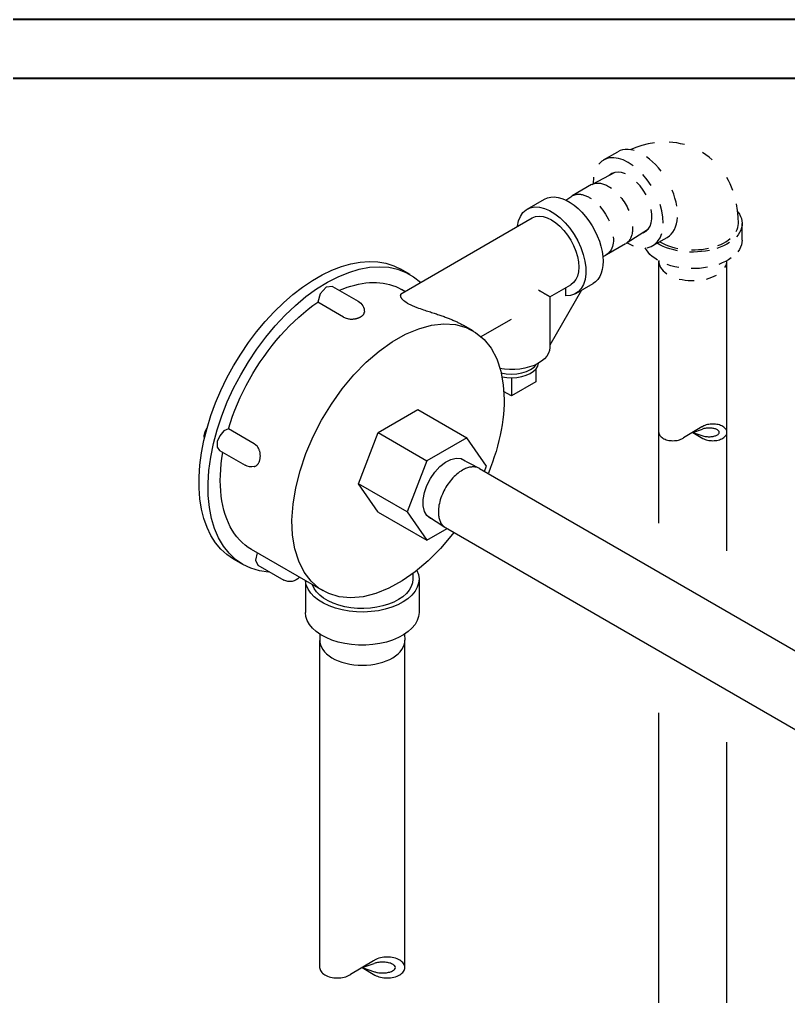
# Model space of a CAD drawing. Header units: centimetres. Extents: x 394264 to 551709, y 50011 to 59011.
# Drawn here: x 525624.9 to 525861.9, y 54532.3 to 54833.3 of the extents above; entities that cross this region are included whole.
import ezdxf

# ---------------------------------------------------------------- set-up
doc = ezdxf.new("R2010")
doc.units = ezdxf.units.CM
for name, color, linetype, lineweight in [('-M-YNGN-ZON3', 6, 'SP', 30), ('0-KRCN-DETAY-ÇERÇEVE', 71, 'Continuous', 40), ('0-KRCN-YNG-CIHAZ', 4, 'Continuous', 30)]:
    doc.layers.add(name, color=color, linetype=linetype, lineweight=lineweight)
doc.styles.add('CIZGI', font='tahoma.ttf', dxfattribs={"width": 0.8, "oblique": 20})
doc.linetypes.add('SP', pattern='A,2,-0.1,["SP",CIZGI,S=0.14,R=0.2,X=0,Y=-0.07],-0.255', length=2.355)

# ---------------------------------------------------------------- blocks, each defined once
blk = doc.blocks.new('A$C66BCA59E')
at = {"layer": '0-KRCN-YNG-CIHAZ', "color": 31, "linetype": 'Continuous', "lineweight": -3, "extrusion": (-2.86e-14, -1.7e-15, -1)}
for p, q in [((1144.84, -38.8, 400.15), (1143, -39.41, 400.15)), ((1146.77, -38.32, 400.15), (1144.84, -38.8, 400.15)), ((1148.76, -37.97, 400.15), (1146.77, -38.32, 400.15)), ((1154.42, -37.89, 400.15), (1153.26, -37.79, 400.15)), ((1155.59, -38.04, 400.15), (1154.42, -37.89, 400.15)), ((1156.76, -38.26, 400.15), (1155.59, -38.04, 400.15)), ((1157.93, -38.55, 400.15), (1156.76, -38.26, 400.15)), ((1143, -39.41, 400.15), (1141.22, -40.13, 400.15)), ((1164.58, -41.66, 400.15), (1163.55, -40.98, 400.15)), ((1165.57, -42.39, 400.15), (1164.58, -41.66, 400.15)), ((1166.51, -43.18, 400.15), (1165.57, -42.39, 400.15)), ((1171.54, -49.64, 400.15), (1170.99, -48.65, 400.15)), ((1172.04, -50.65, 400.15), (1171.54, -49.64, 400.15)), ((1172.88, -52.68, 400.15), (1172.04, -50.65, 400.15)), ((1174.34, -58.81, 400.15), (1174.01, -56.77, 400.15)), ((1174.52, -60.84, 400.15), (1174.34, -58.81, 400.15)), ((1174.58, -62.85, 400.15), (1174.52, -60.84, 400.15))]:
    blk.add_line(p, q, dxfattribs=at)
at = {"layer": '0-KRCN-YNG-CIHAZ', "color": 31, "linetype": 'Continuous', "lineweight": -3, "extrusion": (0, 0.816497, 0.57735)}
for p, q in [((1133.02, -43.28, 400.15), (1137.44, -40.73, 400.15)), ((1136.55, -47.12, 382.92), (1129.47, -50.8, 379.73)), ((1129.33, -50.88, 379.73), (1123.39, -54.31, 379.73)), ((1109.48, -58.44, 487.33), (1114.79, -55.37, 487.33)), ((1121.39, -55.61, 371.62), (1123.25, -54.39, 379.73)), ((1128.64, -54.83, 379.73), (1128.64, -54.83, 379.73)), ((1128.64, -54.83, 379.73), (1128.64, -54.83, 379.73)), ((1070.92, -84.3, 487.33), (1111.04, -61.14, 487.33)), ((1175.76, -67.96, 400.15), (1175.76, -62.86, 400.15)), ((1146.86, -64.59, 383.36), (1139.96, -68.98, 379.73)), ((1139.83, -69.07, 379.73), (1133.89, -72.5, 379.73)), ((1148.25, -69.67, 400.15), (1152.67, -67.12, 400.15)), ((1150.35, -68.46, 400.15), (1150.58, -68.6, 400.15)), ((1132.86, -73, 371.94), (1133.75, -72.57, 379.73)), ((1150.02, -155.21, 541.78), (1150.02, -74.39, 437.19)), ((1171.02, -163.72, 553.83), (1171.02, -74.39, 437.19)), ((1073.38, -78.57, 487.33), (1070.55, -76.94, 487.33)), ((1049.48, -82.21, 487.33), (1057.43, -86.8, 487.33)), ((1071.79, -83.8, 487.33), (1070.72, -83.18, 487.33)), ((1116.49, -85.43, 487.33), (1122.92, -81.71, 487.33)), ((1126.22, -83.44, 487.33), (1116.49, -100.29, 487.33)), ((1121.4, -85.11, 487.33), (1121.4, -82.6, 487.33)), ((1124.48, -84.42, 487.33), (1129.79, -81.35, 487.33)), ((1126.2, -83.43, 487.33), (1126.22, -83.44, 487.33)), ((1126.2, -83.43, 487.33), (1126.22, -83.44, 487.33)), ((1052.89, -91.72, 487.33), (1044.95, -87.13, 487.33)), ((1116.49, -85.43, 487.33), (1116.49, -101.02, 487.33)), ((1095.07, -97.8, 487.33), (1104.61, -92.29, 487.33)), ((1092.81, -95.93, 487.33), (1089.95, -94.28, 487.33)), ((1112.11, -107.68, 487.33), (1112.11, -111.67, 487.33)), ((1104.61, -110.39, 487.33), (1104.61, -116, 487.33)), ((1112.11, -111.67, 487.33), (1104.61, -116, 487.33)), ((1104.61, -116, 487.33), (1102.16, -114.58, 487.33)), ((1063.57, -127.27, 487.33), (1075.82, -120.19, 487.33)), ((1075.82, -120.19, 487.33), (1090.84, -128.87, 487.33)), ((1025.38, -130.69, 487.33), (1017.43, -126.1, 487.33)), ((1163.36, -125.54, 481.59), (1157.65, -128.94, 486.39)), ((1160.57, -127.21, 483.94), (1163.53, -126.18, 482.49)), ((1057.45, -143.05, 487.33), (1063.57, -127.27, 487.33)), ((1063.57, -127.27, 487.33), (1078.6, -135.94, 487.33)), ((1090.84, -128.87, 487.33), (1078.6, -135.94, 487.33)), ((1096.97, -137.58, 487.33), (1090.84, -128.87, 487.33)), ((1160.57, -127.21, 483.94), (1163.58, -128.25, 485.41)), ((1160.57, -127.21, 483.94), (1163.68, -129.06, 486.57)), ((1014.63, -132.77, 487.33), (1022.57, -137.36, 487.33)), ((1089.14, -135.34, 507.69), (1094.65, -138.26, 503.42)), ((1089.14, -135.34, 507.69), (1094.65, -138.26, 503.42)), ((1089.14, -135.34, 507.69), (1094.65, -138.26, 503.42)), ((1089.14, -135.34, 507.69), (1094.65, -138.26, 503.42)), ((1078.6, -135.94, 487.33), (1072.47, -151.72, 487.33)), ((1094.79, -138.34, 503.42), (1231.97, -217.54, 610.57)), ((1096.29, -139.21, 467.3), (1096.97, -137.58, 487.33)), ((1063.57, -151.76, 487.33), (1057.45, -143.05, 487.33)), ((1072.47, -151.72, 487.33), (1057.45, -143.05, 487.33)), ((1063.57, -151.76, 487.33), (1078.6, -160.44, 487.33)), ((1072.47, -151.72, 487.33), (1078.6, -160.44, 487.33)), ((1078.72, -152.97, 508.34), (1084.15, -156.44, 503.42)), ((1078.72, -152.97, 508.34), (1084.15, -156.44, 503.42)), ((1078.72, -152.97, 508.34), (1084.15, -156.44, 503.42)), ((1078.72, -152.97, 508.34), (1084.15, -156.44, 503.42)), ((1084.29, -156.52, 503.42), (1221, -235.45, 610.19)), ((1078.6, -160.44, 487.33), (1084.85, -156.82, 492.22)), ((1046.57, -176.02, 487.33), (1024.48, -163.27, 487.33)), ((1021.82, -167.88, 487.33), (1018.99, -166.24, 487.33)), ((1026.5, -168.12, 487.33), (1034.45, -172.71, 487.33)), ((1074.27, -170.68, 487.33), (1074.27, -172.47, 487.33)), ((1041.15, -172.89, 487.33), (1041.15, -182.67, 487.33)), ((1076.15, -172.47, 487.33), (1076.15, -182.67, 487.33)), ((1045.61, -189.49, 663.51), (1045.56, -191.19, 647.68)), ((1071.7, -189.41, 663.4), (1071.78, -191.19, 647.68)), ((1045.56, -292.06, 717.08), (1045.56, -191.38, 647.68)), ((1071.79, -292.06, 717.08), (1071.79, -191.38, 647.68)), ((1150.02, -447.25, 1067.93), (1150.02, -213.61, 634.08)), ((1171.02, -447.25, 1067.93), (1171.02, -222.62, 646.81)), ((1062.17, -290.03, 714.21), (1055.03, -294.28, 720.22)), ((1058.67, -292.11, 717.15), (1062.37, -290.83, 715.33)), ((1058.67, -292.11, 717.15), (1062.44, -293.42, 718.99)), ((1058.67, -292.11, 717.15), (1062.56, -294.43, 720.43))]:
    blk.add_line(p, q, dxfattribs=at)
at = {"layer": '0-KRCN-YNG-CIHAZ', "color": 31, "linetype": 'Continuous', "lineweight": -3, "extrusion": (2.66e-14, -3.45e-14, -1)}
for p, q in [((1138.15, -40.39, 400.15), (1137.44, -40.73, 400.15)), ((1138.92, -40.16, 400.15), (1138.15, -40.39, 400.15)), ((1139.74, -40.04, 400.15), (1138.92, -40.16, 400.15)), ((1140.6, -40.03, 400.15), (1139.74, -40.04, 400.15)), ((1141.5, -40.13, 400.15), (1140.6, -40.03, 400.15)), ((1142.42, -40.34, 400.15), (1141.5, -40.13, 400.15)), ((1147.21, -42.99, 400.15), (1146.26, -42.26, 400.15)), ((1148.15, -43.8, 400.15), (1147.21, -42.99, 400.15)), ((1149.06, -44.7, 400.15), (1148.15, -43.8, 400.15)), ((1149.94, -45.67, 400.15), (1149.06, -44.7, 400.15)), ((1150.79, -46.7, 400.15), (1149.94, -45.67, 400.15)), ((1154.65, -53.82, 400.15), (1154.18, -52.58, 400.15)), ((1155.05, -55.07, 400.15), (1154.65, -53.82, 400.15)), ((1155.37, -56.31, 400.15), (1155.05, -55.07, 400.15)), ((1155.61, -57.53, 400.15), (1155.37, -56.31, 400.15)), ((1155.22, -63.91, 400.15), (1155.5, -63, 400.15)), ((1155.5, -63, 400.15), (1155.69, -62.02, 400.15)), ((1155.69, -62.02, 400.15), (1155.8, -60.97, 400.15)), ((1153.32, -66.67, 400.15), (1153.91, -66.12, 400.15)), ((1153.91, -66.12, 400.15), (1154.42, -65.48, 400.15)), ((1154.42, -65.48, 400.15), (1154.86, -64.73, 400.15)), ((1154.86, -64.73, 400.15), (1155.22, -63.91, 400.15)), ((1152.67, -67.12, 400.15), (1153.32, -66.67, 400.15))]:
    blk.add_line(p, q, dxfattribs=at)
at = {"layer": '0-KRCN-YNG-CIHAZ', "color": 31, "linetype": 'Continuous', "lineweight": -3, "extrusion": (-3.8e-15, -2e-16, -1)}
for p, q in [((1132.49, -43.63, 400.15), (1131.57, -44.52, 400.15)), ((1133.58, -43, 400.15), (1132.49, -43.63, 400.15)), ((1134.81, -42.65, 400.15), (1133.58, -43, 400.15)), ((1136.16, -42.58, 400.15), (1134.81, -42.65, 400.15)), ((1137.6, -42.79, 400.15), (1136.16, -42.58, 400.15)), ((1139.1, -43.28, 400.15), (1137.6, -42.79, 400.15)), ((1140.63, -44.04, 400.15), (1139.1, -43.28, 400.15)), ((1142.17, -45.05, 400.15), (1140.63, -44.04, 400.15)), ((1146.46, -49.38, 400.15), (1145.11, -47.75, 400.15)), ((1129.97, -48.55, 400.15), (1129.87, -50.58, 400.61)), ((1147.69, -51.15, 400.15), (1146.46, -49.38, 400.15)), ((1150.97, -58.94, 400.15), (1150.43, -56.97, 400.15)), ((1151.3, -60.86, 400.15), (1150.97, -58.94, 400.15)), ((1151.41, -62.7, 400.15), (1151.3, -60.86, 400.15)), ((1150.43, -67.3, 400.15), (1150.97, -65.95, 400.15)), ((1140.32, -68.76, 399.93), (1142.17, -69.68, 400.15)), ((1148.78, -69.33, 400.15), (1149.7, -68.44, 400.15)), ((1149.7, -68.44, 400.15), (1150.43, -67.3, 400.15)), ((1146.46, -70.31, 400.15), (1147.69, -69.95, 400.15)), ((1147.69, -69.95, 400.15), (1148.78, -69.33, 400.15))]:
    blk.add_line(p, q, dxfattribs=at)
at = {"layer": '0-KRCN-YNG-CIHAZ', "color": 31, "linetype": 'Continuous', "lineweight": -3, "extrusion": (8.6e-15, 0, -1)}
for p, q in [((1135.56, -47.44, 400.15), (1134.78, -48.01, 400.15)), ((1136.47, -47.11, 400.15), (1135.56, -47.44, 400.15)), ((1137.49, -47.02, 400.15), (1136.47, -47.11, 400.15)), ((1138.6, -47.17, 400.15), (1137.49, -47.02, 400.15)), ((1139.75, -47.57, 400.15), (1138.6, -47.17, 400.15)), ((1144.3, -51.27, 400.15), (1143.23, -50.07, 400.15)), ((1145.27, -52.6, 400.15), (1144.3, -51.27, 400.15)), ((1146.12, -54.03, 400.15), (1145.27, -52.6, 400.15)), ((1147.94, -60.01, 400.15), (1147.75, -58.56, 400.15)), ((1147.94, -61.38, 400.15), (1147.94, -60.01, 400.15)), ((1147.38, -63.69, 400.15), (1147.75, -62.61, 400.15)), ((1147.75, -62.61, 400.15), (1147.94, -61.38, 400.15)), ((1145.27, -65.71, 400.15), (1146.12, -65.26, 400.15)), ((1146.12, -65.26, 400.15), (1146.83, -64.58, 400.15)), ((1146.83, -64.58, 400.15), (1147.38, -63.69, 400.15))]:
    blk.add_line(p, q, dxfattribs=at)
at = {"layer": '0-KRCN-YNG-CIHAZ', "color": 31, "linetype": 'Continuous', "lineweight": -3}
for p, q in [((1134.58, -51.4, 379.73), (1135.01, -51.66, 379.73)), ((1135.01, -51.66, 379.73), (1135.44, -51.96, 379.73)), ((1128.64, -54.83, 379.73), (1129.19, -55.17, 379.73)), ((1138.29, -54.69, 379.73), (1138.66, -55.17, 379.73)), ((1138.66, -55.17, 379.73), (1139.01, -55.66, 379.73)), ((1139.01, -55.66, 379.73), (1139.35, -56.16, 379.73)), ((1139.35, -56.16, 379.73), (1139.67, -56.68, 379.73)), ((1139.67, -56.68, 379.73), (1139.98, -57.21, 379.73)), ((1131.85, -57.52, 379.73), (1132.33, -58.1, 379.73)), ((1132.33, -58.1, 379.73), (1132.8, -58.71, 379.73)), ((1132.8, -58.71, 379.73), (1133.25, -59.34, 379.73)), ((1133.25, -59.34, 379.73), (1133.67, -60, 379.73)), ((1133.67, -60, 379.73), (1134.06, -60.68, 379.73)), ((1139.98, -57.21, 379.73), (1140.27, -57.75, 379.73)), ((1140.27, -57.75, 379.73), (1140.53, -58.29, 379.73)), ((1140.53, -58.29, 379.73), (1140.78, -58.84, 379.73)), ((1174.44, -59.27, 400.15), (1174.9, -59.95, 400.15)), ((1174.9, -59.95, 400.15), (1175.26, -60.64, 400.15)), ((1134.06, -60.68, 379.73), (1134.42, -61.37, 379.73)), ((1134.42, -61.37, 379.73), (1134.75, -62.07, 379.73)), ((1175.26, -60.64, 400.15), (1175.53, -61.35, 400.15)), ((1175.53, -61.35, 400.15), (1175.69, -62.06, 400.15)), ((1175.69, -62.06, 400.15), (1175.76, -62.79, 400.15)), ((1175.76, -62.79, 400.15), (1175.72, -63.51, 400.15)), ((1141.83, -65.98, 379.73), (1141.76, -66.3, 379.73)), ((1141.89, -65.66, 379.73), (1141.83, -65.98, 379.73)), ((1141.94, -65.32, 379.73), (1141.89, -65.66, 379.73)), ((1141.98, -64.98, 379.73), (1141.94, -65.32, 379.73)), ((1142, -64.62, 379.73), (1141.98, -64.98, 379.73)), ((1141.99, -63.75, 379.73), (1142, -64.26, 379.73)), ((1142, -64.26, 379.73), (1142, -64.62, 379.73)), ((1174.98, -65.63, 400.15), (1174.54, -66.31, 400.15)), ((1175.33, -64.94, 400.15), (1174.98, -65.63, 400.15)), ((1175.57, -64.23, 400.15), (1175.33, -64.94, 400.15)), ((1175.72, -63.51, 400.15), (1175.57, -64.23, 400.15)), ((1135.99, -68.86, 379.73), (1135.89, -69.43, 379.73)), ((1136.05, -68.25, 379.73), (1135.99, -68.86, 379.73)), ((1136.04, -66.97, 379.73), (1136.06, -67.63, 379.73)), ((1136.06, -67.63, 379.73), (1136.05, -68.25, 379.73)), ((1140.12, -68.88, 379.73), (1139.9, -69.02, 379.73)), ((1140.33, -68.72, 379.73), (1140.12, -68.88, 379.73)), ((1140.52, -68.54, 379.73), (1140.33, -68.72, 379.73)), ((1140.71, -68.35, 379.73), (1140.52, -68.54, 379.73)), ((1140.88, -68.14, 379.73), (1140.71, -68.35, 379.73)), ((1141.04, -67.92, 379.73), (1140.88, -68.14, 379.73)), ((1141.19, -67.68, 379.73), (1141.04, -67.92, 379.73)), ((1141.33, -67.43, 379.73), (1141.19, -67.68, 379.73)), ((1141.46, -67.17, 379.73), (1141.33, -67.43, 379.73)), ((1141.57, -66.89, 379.73), (1141.46, -67.17, 379.73)), ((1141.67, -66.6, 379.73), (1141.57, -66.89, 379.73)), ((1141.76, -66.3, 379.73), (1141.67, -66.6, 379.73)), ((1150.42, -69.44, 400.15), (1149.52, -68.94, 400.15)), ((1171.85, -68.74, 400.15), (1170.98, -69.26, 400.15)), ((1174.54, -66.31, 400.15), (1174, -66.96, 400.15)), ((1175.7, -68.7, 400.15), (1175.54, -69.44, 400.15)), ((1175.76, -67.96, 400.15), (1175.7, -68.7, 400.15)), ((1134.49, -72.06, 379.73), (1134.14, -72.34, 379.73)), ((1134.81, -71.73, 379.73), (1134.49, -72.06, 379.73)), ((1135.1, -71.35, 379.73), (1134.81, -71.73, 379.73)), ((1135.36, -70.93, 379.73), (1135.1, -71.35, 379.73)), ((1135.57, -70.47, 379.73), (1135.36, -70.93, 379.73)), ((1135.75, -69.96, 379.73), (1135.57, -70.47, 379.73)), ((1135.89, -69.43, 379.73), (1135.75, -69.96, 379.73)), ((1146.23, -71.01, 400.15), (1145.84, -70.3, 400.15)), ((1146.73, -71.69, 400.15), (1146.23, -71.01, 400.15)), ((1147.32, -72.35, 400.15), (1146.73, -71.69, 400.15)), ((1151.39, -69.9, 400.15), (1150.42, -69.44, 400.15)), ((1152.43, -70.31, 400.15), (1151.39, -69.9, 400.15)), ((1153.51, -70.67, 400.15), (1152.43, -70.31, 400.15)), ((1154.65, -70.97, 400.15), (1153.51, -70.67, 400.15)), ((1155.83, -71.22, 400.15), (1154.65, -70.97, 400.15)), ((1160.76, -71.65, 400.15), (1159.51, -71.63, 400.15)), ((1162.01, -71.61, 400.15), (1160.76, -71.65, 400.15)), ((1163.25, -71.51, 400.15), (1162.01, -71.61, 400.15)), ((1164.48, -71.35, 400.15), (1163.25, -71.51, 400.15)), ((1165.67, -71.14, 400.15), (1164.48, -71.35, 400.15)), ((1169.02, -70.16, 400.15), (1167.95, -70.54, 400.15)), ((1170.03, -69.73, 400.15), (1169.02, -70.16, 400.15)), ((1170.98, -69.26, 400.15), (1170.03, -69.73, 400.15)), ((1174.9, -70.88, 400.15), (1174.42, -71.57, 400.15)), ((1175.27, -70.17, 400.15), (1174.9, -70.88, 400.15)), ((1175.54, -69.44, 400.15), (1175.27, -70.17, 400.15)), ((1134.14, -72.34, 379.73), (1133.75, -72.57, 379.73)), ((1148.01, -72.98, 400.15), (1147.32, -72.35, 400.15)), ((1148.79, -73.57, 400.15), (1148.01, -72.98, 400.15)), ((1149.65, -74.12, 400.15), (1148.79, -73.57, 400.15)), ((1150.03, -74.23, 437.19), (1150.04, -74.78, 437.19)), ((1150.04, -74.78, 437.19), (1150.15, -75.33, 437.19)), ((1169.64, -75.01, 400.15), (1168.58, -75.43, 400.15)), ((1170.64, -74.54, 400.15), (1169.64, -75.01, 400.15)), ((1171.56, -74.02, 400.15), (1170.64, -74.54, 400.15)), ((1170.89, -75.33, 437.19), (1171, -74.78, 437.19)), ((1171, -74.78, 437.19), (1171.02, -74.23, 437.19)), ((1172.41, -73.46, 400.15), (1171.56, -74.02, 400.15)), ((1150.15, -75.33, 437.19), (1150.34, -75.88, 437.19)), ((1150.34, -75.88, 437.19), (1150.62, -76.41, 437.19)), ((1150.62, -76.41, 437.19), (1150.98, -76.92, 437.19)), ((1150.98, -76.92, 437.19), (1151.42, -77.41, 437.19)), ((1151.42, -77.41, 437.19), (1151.93, -77.88, 437.19)), ((1151.93, -77.88, 437.19), (1152.52, -78.31, 437.19)), ((1153.81, -75.86, 400.15), (1152.68, -75.5, 400.15)), ((1154.98, -76.15, 400.15), (1153.81, -75.86, 400.15)), ((1156.2, -76.4, 400.15), (1154.98, -76.15, 400.15)), ((1161.29, -76.75, 400.15), (1160, -76.75, 400.15)), ((1162.57, -76.68, 400.15), (1161.29, -76.75, 400.15)), ((1163.84, -76.55, 400.15), (1162.57, -76.68, 400.15)), ((1165.08, -76.35, 400.15), (1163.84, -76.55, 400.15)), ((1170.42, -76.41, 437.19), (1170.7, -75.88, 437.19)), ((1170.7, -75.88, 437.19), (1170.89, -75.33, 437.19)), ((1156.33, -79.95, 437.19), (1157.22, -80.15, 437.19)), ((1157.22, -80.15, 437.19), (1158.15, -80.3, 437.19)), ((1158.15, -80.3, 437.19), (1159.09, -80.4, 437.19)), ((1159.09, -80.4, 437.19), (1160.04, -80.45, 437.19)), ((1160.04, -80.45, 437.19), (1161, -80.45, 437.19)), ((1164.71, -79.95, 437.19), (1165.57, -79.7, 437.19)), ((1165.57, -79.7, 437.19), (1166.39, -79.42, 437.19)), ((1166.39, -79.42, 437.19), (1167.16, -79.09, 437.19)), ((1167.16, -79.09, 437.19), (1167.87, -78.72, 437.19))]:
    blk.add_line(p, q, dxfattribs=at)
at = {"layer": '0-KRCN-YNG-CIHAZ', "color": 31, "linetype": 'Continuous', "lineweight": -3, "extrusion": (1.93e-14, 3.61e-14, -1)}
for p, q in [((1174.54, -63.47, 400.15), (1174.58, -62.86, 400.15)), ((1173.94, -65.29, 400.15), (1174.22, -64.69, 400.15)), ((1174.22, -64.69, 400.15), (1174.42, -64.09, 400.15)), ((1174.42, -64.09, 400.15), (1174.54, -63.47, 400.15)), ((1150.58, -68.6, 400.15), (1151.36, -69.02, 400.15)), ((1151.36, -69.02, 400.15), (1152.2, -69.4, 400.15)), ((1169.13, -69.28, 400.15), (1169.95, -68.88, 400.15)), ((1169.95, -68.88, 400.15), (1170.71, -68.45, 400.15)), ((1170.71, -68.45, 400.15), (1171.42, -67.99, 400.15)), ((1171.42, -67.99, 400.15), (1172.06, -67.5, 400.15)), ((1152.2, -69.4, 400.15), (1153.08, -69.75, 400.15)), ((1153.08, -69.75, 400.15), (1154.01, -70.05, 400.15)), ((1154.01, -70.05, 400.15), (1154.98, -70.32, 400.15)), ((1154.98, -70.32, 400.15), (1155.97, -70.54, 400.15)), ((1160.17, -70.97, 400.15), (1161.23, -70.97, 400.15)), ((1161.23, -70.97, 400.15), (1162.3, -70.91, 400.15)), ((1162.3, -70.91, 400.15), (1163.35, -70.81, 400.15)), ((1163.35, -70.81, 400.15), (1164.39, -70.66, 400.15)), ((1164.39, -70.66, 400.15), (1165.41, -70.47, 400.15)), ((1168.26, -69.64, 400.15), (1169.13, -69.28, 400.15))]:
    blk.add_line(p, q, dxfattribs=at)
at = {"layer": '0-KRCN-YNG-CIHAZ', "color": 31, "linetype": 'Continuous', "lineweight": -3, "extrusion": (2.2e-15, -2e-15, -1)}
for p, q in [((1072, -96.99, 487.33), (1076.05, -95.27, 487.33)), ((1076.05, -95.27, 487.33), (1080, -94.2, 487.33)), ((1080, -94.2, 487.33), (1083.79, -93.77, 487.33)), ((1083.79, -93.77, 487.33), (1087.36, -94.01, 487.33)), ((1087.36, -94.01, 487.33), (1090.65, -94.9, 487.33)), ((1090.65, -94.9, 487.33), (1093.61, -96.43, 487.33)), ((1063.86, -102.2, 487.33), (1067.92, -99.31, 487.33)), ((1067.92, -99.31, 487.33), (1072, -96.99, 487.33)), ((1093.61, -96.43, 487.33), (1096.21, -98.58, 487.33)), ((1096.21, -98.58, 487.33), (1098.39, -101.31, 487.33)), ((1059.89, -105.62, 487.33), (1063.86, -102.2, 487.33)), ((1098.39, -101.31, 487.33), (1100.12, -104.58, 487.33)), ((1100.12, -104.58, 487.33), (1101.37, -108.35, 487.33)), ((1056.08, -109.51, 487.33), (1059.89, -105.62, 487.33)), ((1101.37, -108.35, 487.33), (1102.13, -112.54, 487.33)), ((1052.48, -113.82, 487.33), (1056.08, -109.51, 487.33)), ((1049.15, -118.47, 487.33), (1052.48, -113.82, 487.33)), ((1102.13, -112.54, 487.33), (1102.39, -117.1, 487.33)), ((1046.14, -123.4, 487.33), (1049.15, -118.47, 487.33)), ((1043.49, -128.52, 487.33), (1046.14, -123.4, 487.33)), ((1041.26, -133.76, 487.33), (1043.49, -128.52, 487.33)), ((1039.47, -139.03, 487.33), (1041.26, -133.76, 487.33)), ((1038.15, -144.26, 487.33), (1039.47, -139.03, 487.33)), ((1037.32, -149.35, 487.33), (1038.15, -144.26, 487.33)), ((1037, -154.24, 487.33), (1037.32, -149.35, 487.33)), ((1037.19, -158.84, 487.33), (1037, -154.24, 487.33)), ((1037.89, -163.09, 487.33), (1037.19, -158.84, 487.33)), ((1087, -158, 486.32), (1082.82, -162.97, 487.33)), ((1039.08, -166.91, 487.33), (1037.89, -163.09, 487.33)), ((1082.82, -162.97, 487.33), (1078.99, -166.81, 487.33)), ((1040.75, -170.25, 487.33), (1039.08, -166.91, 487.33)), ((1078.99, -166.81, 487.33), (1075.01, -170.16, 487.33)), ((1042.87, -173.06, 487.33), (1040.75, -170.25, 487.33)), ((1075.01, -170.16, 487.33), (1070.94, -172.98, 487.33)), ((1045.41, -175.28, 487.33), (1042.87, -173.06, 487.33)), ((1070.94, -172.98, 487.33), (1066.86, -175.23, 487.33)), ((1048.33, -176.89, 487.33), (1045.41, -175.28, 487.33)), ((1051.59, -177.87, 487.33), (1048.33, -176.89, 487.33)), ((1062.82, -176.86, 487.33), (1058.89, -177.85, 487.33)), ((1066.86, -175.23, 487.33), (1062.82, -176.86, 487.33)), ((1055.12, -178.19, 487.33), (1051.59, -177.87, 487.33)), ((1058.89, -177.85, 487.33), (1055.12, -178.19, 487.33))]:
    blk.add_line(p, q, dxfattribs=at)
at = {"layer": '0-KRCN-YNG-CIHAZ', "color": 31, "linetype": 'Continuous', "lineweight": -3, "extrusion": (-5.12e-14, 1.7e-15, -1)}
for p, q in [((1102.39, -117.1, 487.33), (1102.36, -118.61, 487.33)), ((1102.29, -120.14, 487.33), (1102.16, -121.69, 487.33)), ((1102.36, -118.61, 487.33), (1102.29, -120.14, 487.33)), ((1101.98, -123.27, 487.33), (1101.75, -124.87, 487.33)), ((1102.16, -121.69, 487.33), (1101.98, -123.27, 487.33)), ((1101.75, -124.87, 487.33), (1101.48, -126.49, 487.33)), ((1101.15, -128.12, 487.33), (1100.77, -129.76, 487.33)), ((1101.48, -126.49, 487.33), (1101.15, -128.12, 487.33)), ((1100.35, -131.41, 487.33), (1099.88, -133.07, 487.33)), ((1100.77, -129.76, 487.33), (1100.35, -131.41, 487.33)), ((1099.36, -134.74, 487.33), (1098.79, -136.4, 487.33)), ((1099.88, -133.07, 487.33), (1099.36, -134.74, 487.33)), ((1098.18, -138.07, 487.33), (1097.52, -139.73, 487.33)), ((1098.79, -136.4, 487.33), (1098.18, -138.07, 487.33))]:
    blk.add_line(p, q, dxfattribs=at)
at = {"layer": '0-KRCN-YNG-CIHAZ', "color": 31, "linetype": 'Continuous', "lineweight": -3, "extrusion": (-1.59e-14, 3e-15, -1)}
for p, q in [((1086, -135.56, 487.33), (1087.63, -135.18, 487.33)), ((1087.63, -135.18, 487.33), (1089.11, -135.31, 487.33)), ((1089.11, -135.31, 487.33), (1090.35, -135.95, 487.33)), ((1081.05, -139.43, 487.33), (1082.61, -137.74, 487.33)), ((1082.61, -137.74, 487.33), (1084.29, -136.43, 487.33)), ((1084.29, -136.43, 487.33), (1086, -135.56, 487.33)), ((1078.58, -143.54, 487.33), (1079.68, -141.39, 487.33)), ((1079.68, -141.39, 487.33), (1081.05, -139.43, 487.33)), ((1077.81, -145.74, 487.33), (1078.58, -143.54, 487.33)), ((1077.42, -147.88, 487.33), (1077.81, -145.74, 487.33)), ((1077.42, -149.85, 487.33), (1077.42, -147.88, 487.33)), ((1077.81, -151.54, 487.33), (1077.42, -149.85, 487.33)), ((1078.58, -152.86, 487.33), (1077.81, -151.54, 487.33)), ((1079.68, -153.74, 487.33), (1078.58, -152.86, 487.33)), ((1080.17, -153.85, 486.94), (1079.68, -153.74, 487.33))]:
    blk.add_line(p, q, dxfattribs=at)
at = {"layer": '0-KRCN-YNG-CIHAZ', "color": 31, "linetype": 'Continuous', "lineweight": -3}
for points, elevation in [([(1129.47, -50.8), (1129.7, -50.69), (1129.94, -50.6), (1130.19, -50.52), (1130.44, -50.47), (1130.71, -50.42), (1130.98, -50.4), (1131.26, -50.39), (1131.54, -50.4), (1131.83, -50.42), (1132.12, -50.46), (1132.42, -50.52), (1132.72, -50.6), (1133.02, -50.69), (1133.33, -50.8), (1133.64, -50.93), (1133.95, -51.07), (1134.26, -51.23), (1134.58, -51.4)], 379.73), ([(1123.25, -54.39), (1123.46, -54.27), (1123.68, -54.16), (1123.9, -54.07), (1124.13, -53.99), (1124.37, -53.92), (1124.61, -53.87), (1124.86, -53.84), (1125.12, -53.82), (1125.38, -53.82), (1125.65, -53.83)], 379.73), ([(1125.65, -53.83), (1125.91, -53.85), (1126.17, -53.89), (1126.44, -53.94), (1126.7, -54.01), (1126.98, -54.09), (1127.25, -54.18), (1127.52, -54.28), (1127.8, -54.4), (1128.08, -54.53), (1128.36, -54.67), (1128.64, -54.83)], 379.73), ([(1049.48, -82.21), (1047.57, -82.42), (1045.67, -84.47), (1044.95, -87.13)], 487.33), ([(1052.89, -91.72), (1053.7, -92.06), (1054.08, -92.16), (1054.39, -92.22), (1054.66, -92.26), (1054.9, -92.28), (1055.13, -92.29), (1055.34, -92.29), (1055.54, -92.29), (1055.73, -92.28), (1055.91, -92.27), (1056.08, -92.25), (1056.24, -92.23), (1056.4, -92.21), (1056.56, -92.18), (1056.71, -92.15), (1056.85, -92.12), (1056.99, -92.08), (1057.12, -92.05), (1057.25, -92.01), (1057.38, -91.96), (1057.5, -91.92), (1057.62, -91.88), (1057.73, -91.83), (1057.84, -91.78), (1057.95, -91.73), (1058.06, -91.68), (1058.16, -91.62), (1058.25, -91.57), (1058.35, -91.51), (1058.43, -91.45), (1058.52, -91.39), (1058.6, -91.33), (1058.68, -91.26), (1058.76, -91.2), (1058.83, -91.13), (1058.9, -91.06), (1058.96, -90.99), (1059.02, -90.91), (1059.07, -90.84), (1059.12, -90.76), (1059.17, -90.68), (1059.21, -90.6), (1059.24, -90.51), (1059.27, -90.42), (1059.29, -90.32), (1059.31, -90.23), (1059.31, -90.13)], 487.33), ([(1072.51, -87.4), (1074.04, -88.16), (1074.8, -88.47), (1075.44, -88.71), (1076.01, -88.91), (1076.54, -89.09), (1077.03, -89.26), (1077.51, -89.42), (1077.96, -89.56), (1078.4, -89.71), (1078.82, -89.84), (1079.24, -89.98), (1079.64, -90.11), (1080.03, -90.23), (1080.41, -90.36), (1080.79, -90.48), (1081.16, -90.6), (1081.52, -90.72), (1081.88, -90.84), (1082.22, -90.96), (1082.57, -91.08), (1082.9, -91.2), (1083.23, -91.31), (1083.56, -91.43), (1083.88, -91.55), (1084.2, -91.66), (1084.51, -91.78), (1084.81, -91.9), (1085.11, -92.01), (1085.41, -92.13), (1085.7, -92.25), (1085.99, -92.36), (1086.27, -92.48), (1086.55, -92.6), (1086.82, -92.72), (1087.09, -92.84), (1087.35, -92.96), (1087.61, -93.07), (1087.86, -93.19), (1088.11, -93.31), (1088.36, -93.43), (1088.6, -93.55), (1088.84, -93.67), (1089.07, -93.79), (1089.3, -93.92), (1089.52, -94.04), (1089.74, -94.16), (1089.95, -94.28)], 487.33), ([(1101.39, -108.87), (1102.97, -109.15), (1104.61, -109.25), (1106.26, -109.15), (1107.84, -108.87), (1109.29, -108.42), (1110.56, -107.81), (1111.6, -107.07), (1112.37, -106.22)], 487.33), ([(1101.73, -110.1), (1103.24, -110.33), (1104.79, -110.4), (1106.33, -110.29), (1107.82, -110.03), (1109.19, -109.61), (1110.41, -109.05), (1111.43, -108.38), (1112.22, -107.6), (1112.74, -106.76), (1112.99, -105.87)], 487.33), ([(1017.43, -126.1), (1016.01, -126.78), (1014.73, -128.25), (1013.97, -130.07), (1013.93, -131.74), (1014.63, -132.77)], 487.33), ([(1025.33, -137.76), (1025.5, -137.71), (1025.65, -137.65), (1025.79, -137.58), (1025.91, -137.51), (1026.03, -137.43), (1026.14, -137.35), (1026.24, -137.26), (1026.33, -137.17), (1026.42, -137.07), (1026.5, -136.97), (1026.58, -136.87), (1026.65, -136.76), (1026.71, -136.65), (1026.78, -136.54), (1026.84, -136.42), (1026.89, -136.3), (1026.94, -136.18), (1026.99, -136.06), (1027.03, -135.93), (1027.07, -135.81), (1027.1, -135.68), (1027.13, -135.54), (1027.16, -135.41), (1027.19, -135.27), (1027.21, -135.13), (1027.22, -134.99), (1027.23, -134.84), (1027.24, -134.7), (1027.25, -134.55), (1027.25, -134.39), (1027.24, -134.24), (1027.23, -134.08), (1027.22, -133.92), (1027.2, -133.75), (1027.17, -133.58), (1027.14, -133.41), (1027.1, -133.23), (1027.05, -133.05), (1027, -132.87), (1026.93, -132.67), (1026.85, -132.47), (1026.76, -132.26), (1026.65, -132.04), (1026.51, -131.81), (1026.33, -131.55), (1025.38, -130.69)], 487.33), ([(1094.65, -138.26), (1094.42, -138.15), (1094.18, -138.06), (1093.93, -137.98), (1093.67, -137.92), (1093.41, -137.88), (1093.14, -137.85), (1092.86, -137.84), (1092.58, -137.85), (1092.29, -137.88), (1092, -137.92), (1091.7, -137.98), (1091.4, -138.06), (1091.09, -138.15), (1090.79, -138.26), (1090.48, -138.38), (1090.16, -138.53), (1089.85, -138.68), (1089.54, -138.86)], 503.42), ([(1089.54, -138.86), (1089.11, -139.12), (1088.68, -139.41), (1088.25, -139.73), (1087.83, -140.08), (1087.41, -140.45), (1087, -140.84), (1086.6, -141.26), (1086.21, -141.69), (1085.83, -142.15), (1085.46, -142.62), (1085.11, -143.11), (1084.77, -143.62), (1084.44, -144.14), (1084.14, -144.66), (1083.85, -145.2), (1083.58, -145.75), (1083.34, -146.3), (1083.11, -146.86), (1082.9, -147.41), (1082.72, -147.97), (1082.56, -148.53), (1082.43, -149.08), (1082.31, -149.62), (1082.23, -150.16), (1082.16, -150.69), (1082.13, -151.21), (1082.11, -151.72)], 503.42), ([(1082.11, -151.72), (1082.12, -152.08), (1082.14, -152.43), (1082.18, -152.78), (1082.22, -153.11), (1082.28, -153.44), (1082.36, -153.75), (1082.45, -154.06), (1082.55, -154.35), (1082.66, -154.62), (1082.78, -154.89), (1082.92, -155.14), (1083.07, -155.38), (1083.24, -155.6), (1083.41, -155.81), (1083.59, -156), (1083.79, -156.17), (1084, -156.33), (1084.21, -156.48)], 503.42), ([(1026.24, -164.28), (1025.73, -166.63), (1026.5, -168.12)], 487.33), ([(1045.56, -191.19), (1045.59, -191.94), (1045.76, -192.69), (1046.05, -193.43), (1046.46, -194.14), (1047, -194.83), (1047.65, -195.49), (1048.41, -196.1), (1049.28, -196.67), (1050.24, -197.18), (1051.28, -197.64), (1052.4, -198.03), (1053.58, -198.36), (1054.8, -198.62), (1056.07, -198.8), (1057.37, -198.92), (1058.67, -198.95), (1059.98, -198.92), (1061.27, -198.8), (1062.54, -198.62), (1063.77, -198.36), (1064.95, -198.03), (1066.07, -197.64), (1067.11, -197.18), (1068.07, -196.67), (1068.93, -196.1), (1069.7, -195.49), (1070.35, -194.83), (1070.89, -194.14), (1071.3, -193.43), (1071.59, -192.69), (1071.75, -191.94), (1071.78, -191.19)], 647.68)]:
    blk.add_lwpolyline(points, dxfattribs=dict(at, elevation=elevation))
at = {"layer": '0-KRCN-YNG-CIHAZ', "color": 31, "linetype": 'Continuous', "lineweight": -3, "extrusion": (1.18e-14, -2.18e-14, -1), "elevation": -487.33}
blk.add_lwpolyline([(-1114.79, -55.37), (-1115.72, -54.95), (-1116.75, -54.72), (-1117.85, -54.68), (-1119.01, -54.82), (-1120.22, -55.16), (-1121.46, -55.67), (-1122.7, -56.37), (-1123.95, -57.23), (-1125.17, -58.24), (-1126.35, -59.39), (-1127.47, -60.67), (-1128.52, -62.05), (-1129.49, -63.53), (-1130.35, -65.07), (-1131.11, -66.65), (-1131.74, -68.26), (-1132.24, -69.87), (-1132.6, -71.46), (-1132.82, -73.01), (-1132.89, -74.49)], dxfattribs=at)
at = {"layer": '0-KRCN-YNG-CIHAZ', "color": 31, "linetype": 'Continuous', "lineweight": -3, "extrusion": (4.13e-14, -1.32e-14, -1), "elevation": -487.33}
blk.add_lwpolyline([(-1106.47, -63.72), (-1106.81, -62.07), (-1107.4, -60.65), (-1108.2, -59.49), (-1109.22, -58.6), (-1110.41, -58.02), (-1111.77, -57.75), (-1113.24, -57.8), (-1114.8, -58.18), (-1116.42, -58.87), (-1118.05, -59.85), (-1119.65, -61.11), (-1121.19, -62.61), (-1122.63, -64.32), (-1123.94, -66.19), (-1125.08, -68.19), (-1126.03, -70.26), (-1126.77, -72.37), (-1127.28, -74.45), (-1127.55, -76.45), (-1127.57, -78.34), (-1127.34, -80.07), (-1126.86, -81.6), (-1126.15, -82.88), (-1125.23, -83.89), (-1124.11, -84.61), (-1122.82, -85.02), (-1121.4, -85.11)], dxfattribs=at)
at = {"layer": '0-KRCN-YNG-CIHAZ', "color": 31, "linetype": 'Continuous', "lineweight": -3, "extrusion": (6e-16, 2e-16, -1), "elevation": -487.33}
blk.add_lwpolyline([(-1111.04, -61.14), (-1112.05, -60.73), (-1113.17, -60.58), (-1114.39, -60.7), (-1115.67, -61.09), (-1116.98, -61.73), (-1118.3, -62.6), (-1119.58, -63.7), (-1120.8, -64.98), (-1121.92, -66.43), (-1122.92, -68), (-1123.78, -69.65), (-1124.47, -71.34), (-1124.97, -73.04), (-1125.28, -74.7), (-1125.38, -76.28), (-1125.28, -77.73), (-1124.97, -79.04), (-1124.47, -80.15), (-1123.78, -81.05), (-1122.92, -81.71)], dxfattribs=at)
at = {"layer": '0-KRCN-YNG-CIHAZ', "color": 31, "linetype": 'Continuous', "lineweight": -3, "extrusion": (0, 0, -1), "elevation": -487.33}
blk.add_lwpolyline([(-1018.99, -166.24), (-1016.95, -164.86), (-1015.1, -163.18), (-1013.45, -161.22), (-1012.02, -158.99), (-1010.81, -156.5), (-1009.83, -153.78), (-1009.09, -150.83), (-1008.6, -147.69), (-1008.35, -144.36), (-1008.35, -140.88), (-1008.6, -137.27), (-1009.09, -133.55), (-1009.83, -129.75), (-1010.81, -125.9), (-1012.02, -122.01), (-1013.45, -118.12), (-1015.1, -114.26), (-1016.95, -110.45), (-1018.99, -106.71), (-1021.21, -103.07), (-1023.59, -99.56), (-1026.11, -96.2), (-1028.76, -93.01), (-1031.52, -90.02), (-1034.37, -87.25), (-1037.29, -84.71), (-1040.27, -82.42), (-1043.27, -80.4), (-1046.28, -78.66), (-1049.28, -77.21), (-1052.26, -76.07), (-1055.18, -75.24), (-1058.03, -74.72), (-1060.79, -74.53), (-1063.44, -74.65), (-1065.96, -75.1), (-1068.34, -75.86), (-1070.55, -76.94)], dxfattribs=at)
at = {"layer": '0-KRCN-YNG-CIHAZ', "color": 31, "linetype": 'Continuous', "lineweight": -3, "extrusion": (9.08e-14, -8.3e-15, -1), "elevation": -487.33}
blk.add_lwpolyline([(-1132.89, -74.49), (-1132.83, -75.82), (-1132.63, -77.06), (-1132.3, -78.19), (-1131.84, -79.2), (-1131.27, -80.06), (-1130.58, -80.79), (-1129.79, -81.35)], dxfattribs=at)
at = {"layer": '0-KRCN-YNG-CIHAZ', "color": 31, "linetype": 'Continuous', "lineweight": -3, "extrusion": (-8e-16, -5.4e-15, -1), "elevation": -487.33}
blk.add_lwpolyline([(-1029.77, -170.24), (-1026.95, -169.84), (-1024.31, -169.06), (-1021.85, -167.89), (-1019.61, -166.36), (-1017.61, -164.47), (-1015.85, -162.24), (-1014.35, -159.69), (-1013.13, -156.83), (-1012.19, -153.7), (-1011.55, -150.31), (-1011.21, -146.7), (-1011.16, -142.9), (-1011.42, -138.93), (-1011.98, -134.83), (-1012.83, -130.64), (-1013.97, -126.39), (-1015.39, -122.11), (-1017.07, -117.84), (-1019.01, -113.61), (-1021.19, -109.46), (-1023.58, -105.43), (-1026.17, -101.54), (-1028.94, -97.84), (-1031.86, -94.34), (-1034.92, -91.08), (-1038.07, -88.09), (-1041.31, -85.39), (-1044.6, -83), (-1047.92, -80.95), (-1051.23, -79.24), (-1054.51, -77.9), (-1057.73, -76.93), (-1060.87, -76.35), (-1063.9, -76.16), (-1066.8, -76.35), (-1069.54, -76.93), (-1072.09, -77.9), (-1074.45, -79.24), (-1076.58, -80.94)], dxfattribs=at)
at = {"layer": '0-KRCN-YNG-CIHAZ', "color": 31, "linetype": 'Continuous', "lineweight": -3, "extrusion": (2.96e-14, -7.44e-14, -1), "elevation": -487.33}
blk.add_lwpolyline([(-1051.61, -83.44), (-1052.8, -82.95), (-1053.99, -82.51), (-1055.16, -82.13), (-1056.33, -81.8), (-1057.48, -81.53), (-1058.62, -81.32), (-1059.75, -81.16), (-1060.86, -81.06), (-1061.95, -81.01), (-1063.02, -81.03), (-1064.07, -81.1), (-1065.1, -81.23), (-1066.1, -81.41), (-1067.08, -81.65), (-1068.03, -81.95), (-1068.96, -82.31), (-1069.86, -82.72), (-1070.72, -83.18)], dxfattribs=at)
at = {"layer": '0-KRCN-YNG-CIHAZ', "color": 31, "linetype": 'Continuous', "lineweight": -3, "extrusion": (-0.316228, -0.547723, 0.774597), "elevation": 71.21}
blk.add_lwpolyline([(1009.62, 683.32), (1009.62, 683.32), (1009.62, 683.32), (1009.61, 683.32), (1009.59, 683.32), (1009.58, 683.32), (1009.55, 683.32), (1009.53, 683.32), (1009.5, 683.32), (1009.47, 683.32), (1009.43, 683.32), (1009.39, 683.32), (1009.35, 683.32), (1009.3, 683.32), (1009.25, 683.32), (1009.19, 683.32), (1009.14, 683.32), (1009.07, 683.32), (1009.01, 683.32), (1008.94, 683.32), (1008.86, 683.32), (1008.79, 683.32), (1008.71, 683.32), (1008.62, 683.32), (1008.53, 683.32), (1008.44, 683.32), (1008.35, 683.32), (1008.25, 683.32), (1008.15, 683.32), (1008.04, 683.32), (1007.94, 683.32), (1007.82, 683.32), (1007.71, 683.32), (1007.59, 683.32), (1007.47, 683.32), (1007.34, 683.32), (1007.21, 683.32), (1007.08, 683.32), (1006.95, 683.32), (1006.81, 683.32), (1006.67, 683.32), (1006.53, 683.32), (1006.38, 683.32), (1006.23, 683.32), (1006.08, 683.32), (1005.92, 683.32), (1005.61, 683.32)], dxfattribs=at)
at = {"layer": '0-KRCN-YNG-CIHAZ', "color": 31, "linetype": 'Continuous', "lineweight": -3, "extrusion": (5.8e-14, -1.9e-14, -1), "elevation": -487.33}
blk.add_lwpolyline([(-1017.43, -126.1), (-1018.04, -124.18), (-1018.7, -122.25), (-1019.43, -120.33), (-1020.21, -118.42), (-1021.06, -116.51), (-1021.95, -114.62), (-1022.9, -112.74), (-1023.91, -110.89), (-1024.96, -109.06), (-1026.06, -107.27), (-1027.2, -105.5), (-1028.38, -103.78), (-1029.61, -102.09), (-1030.87, -100.45), (-1032.17, -98.85), (-1033.5, -97.31), (-1034.86, -95.81), (-1036.24, -94.38), (-1037.65, -93.01), (-1039.08, -91.69), (-1040.53, -90.45), (-1041.99, -89.27), (-1043.46, -88.16), (-1044.95, -87.13)], dxfattribs=at)
at = {"layer": '0-KRCN-YNG-CIHAZ', "color": 31, "linetype": 'Continuous', "lineweight": -3, "extrusion": (2.92e-14, 3.97e-14, -1), "elevation": -487.33}
blk.add_lwpolyline([(-1072.51, -87.4), (-1071.73, -86.9), (-1071.47, -86.69), (-1071.29, -86.52), (-1071.15, -86.39), (-1071.04, -86.27), (-1070.95, -86.16), (-1070.87, -86.06), (-1070.81, -85.96), (-1070.75, -85.88), (-1070.7, -85.8), (-1070.66, -85.72), (-1070.63, -85.65), (-1070.6, -85.58), (-1070.57, -85.51), (-1070.55, -85.45), (-1070.54, -85.39), (-1070.52, -85.33), (-1070.51, -85.27), (-1070.5, -85.22), (-1070.5, -85.17), (-1070.49, -85.12), (-1070.49, -85.07), (-1070.49, -85.02), (-1070.5, -84.98), (-1070.5, -84.93), (-1070.51, -84.89), (-1070.52, -84.85), (-1070.53, -84.81), (-1070.54, -84.77), (-1070.55, -84.74), (-1070.56, -84.7), (-1070.58, -84.67), (-1070.59, -84.64), (-1070.61, -84.61), (-1070.63, -84.58), (-1070.65, -84.55), (-1070.67, -84.52), (-1070.69, -84.49), (-1070.71, -84.47), (-1070.74, -84.44), (-1070.76, -84.42), (-1070.79, -84.4), (-1070.81, -84.38), (-1070.84, -84.36), (-1070.87, -84.34), (-1070.92, -84.3)], dxfattribs=at)
at = {"layer": '0-KRCN-YNG-CIHAZ', "color": 31, "linetype": 'Continuous', "lineweight": -3, "extrusion": (5.9e-14, -1.52e-14, -1), "elevation": -487.33}
blk.add_lwpolyline([(-1116.49, -101.02), (-1116.38, -101.94), (-1116.06, -102.85), (-1115.53, -103.72), (-1114.81, -104.54), (-1113.9, -105.3), (-1112.82, -105.98), (-1111.6, -106.57), (-1110.24, -107.06), (-1108.79, -107.44), (-1107.26, -107.71), (-1105.68, -107.85), (-1104.09, -107.88), (-1102.5, -107.77), (-1100.95, -107.55)], dxfattribs=at)
at = {"layer": '0-KRCN-YNG-CIHAZ', "color": 31, "linetype": 'Continuous', "lineweight": -3, "extrusion": (2.56e-14, 4e-16, -1), "elevation": -487.33}
blk.add_lwpolyline([(-1010, -129.03), (-1009.96, -128.61), (-1009.97, -128.2), (-1010.03, -127.78), (-1010.13, -127.37), (-1010.26, -126.96), (-1010.43, -126.56), (-1010.85, -125.81)], dxfattribs=at)
at = {"layer": '0-KRCN-YNG-CIHAZ', "color": 31, "linetype": 'Continuous', "lineweight": -3, "extrusion": (0, 0.816497, 0.57735), "elevation": 175.54}
for points in [[(-1171.06, 468.58, 0.096722), (-1170.73, 466.87, 0.097741), (-1169.78, 465.42, 0.099217), (-1168.36, 464.46, 0.100287), (-1166.69, 464.12, 0.100287), (-1165.03, 464.46, 0.099217), (-1163.61, 465.42, 0.020454), (-1163.36, 465.69, 0.096722)], [(-1168.71, 468.58, 0.128983), (-1168.49, 467.73, 0.106339), (-1167.79, 466.94, 0.084788), (-1166.8, 466.44, 0.074033), (-1165.56, 466.26, 0.074033), (-1164.31, 466.44, 0.066121), (-1163.53, 466.8, 0.106339)], [(-1150.06, 468.58, 0.096722), (-1150.4, 470.28, 0.097741), (-1151.34, 471.73, 0.099217), (-1152.76, 472.69, 0.100287), (-1154.43, 473.03, 0.100287), (-1156.1, 472.69, 0.099217), (-1157.52, 471.73, 0.011198), (-1157.65, 471.58, 0.096722)], [(-1163.58, 470.38, 0.061353), (-1164.31, 470.71, 0.074033), (-1165.56, 470.89, 0.074033), (-1166.8, 470.71, 0.084788), (-1167.79, 470.22, 0.106339), (-1168.49, 469.42, 0.128983), (-1168.71, 468.58, 0.128983)], [(-1163.68, 471.79, 0.093588), (-1165.03, 472.69, 0.100287), (-1166.69, 473.03, 0.100287), (-1168.36, 472.69, 0.099217), (-1169.78, 471.73, 0.097741), (-1170.73, 470.28, 0.096722), (-1171.06, 468.58, 0.096722)], [(-1071.8, 754.2, 0.096722), (-1071.38, 752.06, 0.097741), (-1070.2, 750.26, 0.099217), (-1068.42, 749.05, 0.100287), (-1066.33, 748.62, 0.100287), (-1064.25, 749.05, 0.099217), (-1062.47, 750.26, 0.020454), (-1062.17, 750.59, 0.096722)], [(-1068.86, 754.2, 0.128983), (-1068.58, 753.14, 0.106339), (-1067.7, 752.15, 0.084788), (-1066.47, 751.53, 0.074033), (-1064.91, 751.3, 0.074033), (-1063.35, 751.53, 0.066121), (-1062.37, 751.98, 0.106339)], [(-1045.53, 754.2, 0.096722), (-1045.95, 756.33, 0.097741), (-1047.13, 758.14, 0.099217), (-1048.91, 759.35, 0.100287), (-1050.99, 759.77, 0.100287), (-1053.08, 759.35, 0.099217), (-1054.86, 758.14, 0.011198), (-1055.03, 757.96, 0.096722)], [(-1062.44, 756.46, 0.061353), (-1063.35, 756.87, 0.074033), (-1064.91, 757.1, 0.074033), (-1066.47, 756.87, 0.084788), (-1067.7, 756.25, 0.106339), (-1068.58, 755.26, 0.128983), (-1068.86, 754.2, 0.128983)], [(-1062.56, 758.22, 0.093588), (-1064.25, 759.35, 0.100287), (-1066.33, 759.77, 0.100287), (-1068.42, 759.35, 0.099217), (-1070.2, 758.14, 0.097741), (-1071.38, 756.33, 0.096722), (-1071.8, 754.2, 0.096722)]]:
    blk.add_lwpolyline(points, format="xyb", dxfattribs=at)
at = {"layer": '0-KRCN-YNG-CIHAZ', "color": 31, "linetype": 'Continuous', "lineweight": -3, "extrusion": (7.8e-15, 1.23e-14, -1), "elevation": -487.33}
blk.add_lwpolyline([(-1024.48, -163.27), (-1023.49, -162.65), (-1022.55, -161.95), (-1021.66, -161.18), (-1020.81, -160.34), (-1020.02, -159.42), (-1019.28, -158.44), (-1018.59, -157.39), (-1017.96, -156.27), (-1017.39, -155.09), (-1016.87, -153.85), (-1016.41, -152.55), (-1016.01, -151.19), (-1015.67, -149.79), (-1015.4, -148.33), (-1015.18, -146.82), (-1015.03, -145.27), (-1014.94, -143.67), (-1014.91, -142.04), (-1014.94, -140.37), (-1015.04, -138.67), (-1015.19, -136.93), (-1015.41, -135.18), (-1015.7, -133.4)], dxfattribs=at)
at = {"layer": '0-KRCN-YNG-CIHAZ', "color": 31, "linetype": 'Continuous', "lineweight": -3, "extrusion": (-4.3e-15, -1.7e-15, -1), "elevation": -487.33}
blk.add_lwpolyline([(-1075.5, -169.75), (-1075.97, -171.03), (-1076.15, -172.33), (-1076.03, -173.64), (-1075.62, -174.93), (-1074.93, -176.17), (-1073.96, -177.35), (-1072.74, -178.46), (-1071.28, -179.46), (-1069.61, -180.34), (-1067.76, -181.09), (-1065.75, -181.7), (-1063.63, -182.15), (-1061.42, -182.44), (-1059.16, -182.57), (-1056.9, -182.52), (-1054.66, -182.31), (-1052.5, -181.93), (-1050.43, -181.39), (-1048.5, -180.7), (-1046.75, -179.87), (-1045.19, -178.92), (-1043.86, -177.87), (-1042.77, -176.72), (-1041.95, -175.5), (-1041.42, -174.23), (-1041.17, -172.93)], dxfattribs=at)
at = {"layer": '0-KRCN-YNG-CIHAZ', "color": 31, "linetype": 'Continuous', "lineweight": -3, "extrusion": (-2.3e-15, 3.1e-15, -1), "elevation": -487.33}
blk.add_lwpolyline([(-1074.27, -172.47), (-1074.14, -173.62), (-1073.76, -174.75), (-1073.13, -175.85), (-1072.26, -176.89), (-1071.17, -177.86), (-1069.87, -178.74), (-1068.39, -179.52), (-1066.75, -180.18), (-1064.97, -180.71), (-1063.1, -181.11), (-1061.15, -181.37), (-1059.15, -181.48), (-1057.15, -181.44), (-1055.18, -181.26), (-1053.26, -180.93), (-1051.43, -180.46), (-1049.72, -179.87), (-1048.15, -179.15), (-1046.76, -178.32), (-1045.56, -177.39), (-1044.58, -176.38), (-1043.83, -175.31), (-1043.32, -174.2)], dxfattribs=at)
at = {"layer": '0-KRCN-YNG-CIHAZ', "color": 31, "linetype": 'Continuous', "lineweight": -3, "extrusion": (-5.76e-14, 1.29e-14, -1), "elevation": -487.33}
blk.add_lwpolyline([(-1076.15, -182.67), (-1076.01, -183.94), (-1075.6, -185.19), (-1074.92, -186.39), (-1073.98, -187.54), (-1072.81, -188.61), (-1071.41, -189.59), (-1069.8, -190.46), (-1068.03, -191.2), (-1066.1, -191.82), (-1064.06, -192.28), (-1061.93, -192.6), (-1059.75, -192.76), (-1057.55, -192.76), (-1055.37, -192.6), (-1053.24, -192.28), (-1051.2, -191.82), (-1049.27, -191.2), (-1047.49, -190.46), (-1045.89, -189.59), (-1044.49, -188.61), (-1043.31, -187.54), (-1042.38, -186.39), (-1041.7, -185.19), (-1041.29, -183.94), (-1041.15, -182.67)], dxfattribs=at)
at = {"layer": '0-KRCN-YNG-CIHAZ', "color": 31, "linetype": 'Continuous', "lineweight": -3, "extrusion": (0, 0, -1)}
for centre, start, end in [((-1055.55, -90.06, -487.33), 120, 181.3873), ((-1024.45, -134.1, -487.33), 256.257, 300), ((-1036.33, -169.45, -487.33), 218.7093, 300)]:
    blk.add_arc(centre, 3.76, start, end, dxfattribs=at)

msp = doc.modelspace()

# ---------------------------------------------------------------- linework, layer by layer
at = {"layer": '0-KRCN-DETAY-ÇERÇEVE', "elevation": -2010.95}
for points in [[(527547.4, 54833.28), (524671.91, 54833.28), (524671.91, 53388.35), (527547.4, 53388.35)], [(524690.01, 53399.83), (524690.01, 54815.18), (527529.31, 54815.18), (527529.31, 53399.83)]]:
    msp.add_lwpolyline(points, close=True, dxfattribs=at)

# ---------------------------------------------------------------- block references
at = {"layer": '-M-YNGN-ZON3'}
msp.add_blockref('A$C66BCA59E', (524671.91, 54833.28, -2010.95), dxfattribs=at)

doc.saveas('drawing.dxf')
